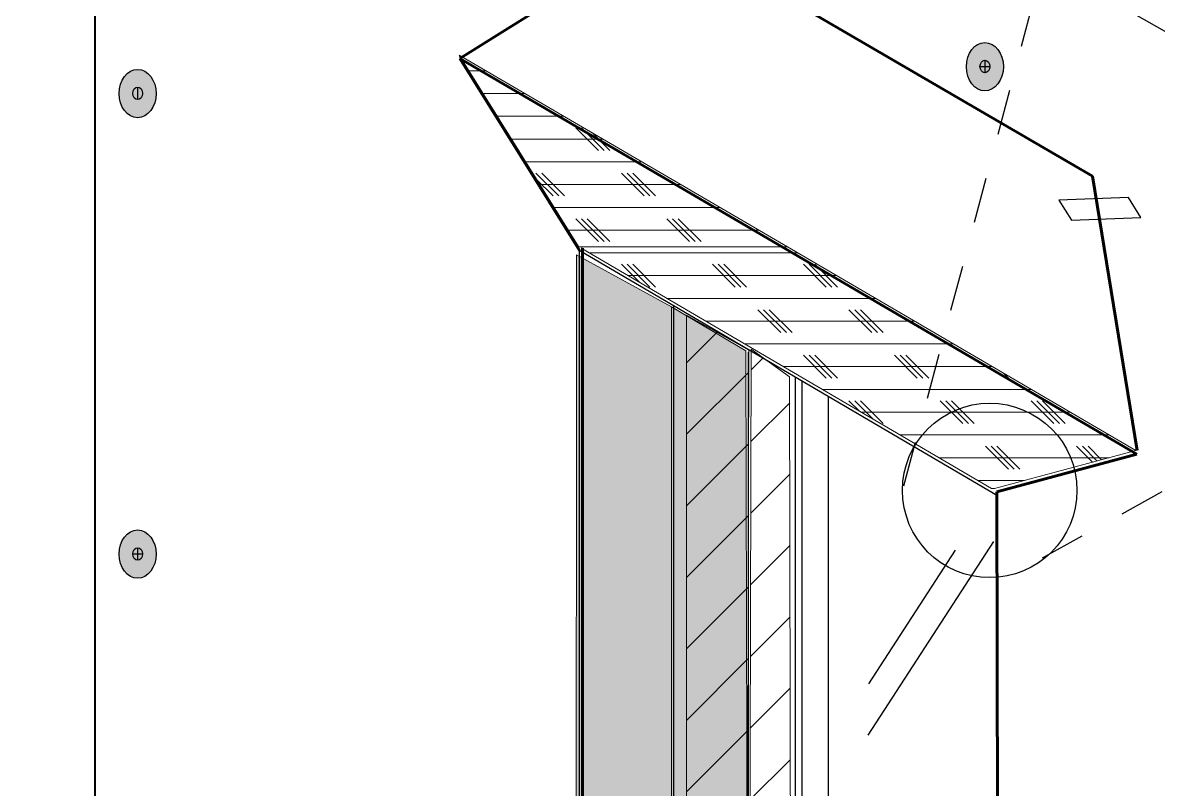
# Model space of a CAD drawing. Extents: x -1328 to 5679, y -4611 to 1603.
# Drawn here: x -827.8 to -603.3, y -2577 to -2425.4 of the extents above; entities that cross this region are included whole.
import ezdxf

# ---------------------------------------------------------------- set-up
doc = ezdxf.new("R2010")
doc.units = 0
doc.header["$MEASUREMENT"] = 0
doc.linetypes.add('AI-Linetype-35', pattern=[18.002632, 9.001316, -9.001316])
doc.linetypes.add('AI-Linetype-36', pattern=[18.002632, 9.001316, -9.001316])
for name, color, linetype, lineweight in [('.ATI-HATCH', 7, 'Continuous', 0), ('G-ANNO-TTLB', 7, 'Continuous', 0), ('Layer 12', 7, 'Continuous', 0), ('TYVEK', 7, 'Continuous', 0)]:
    doc.layers.add(name, color=color, linetype=linetype, lineweight=lineweight)
pattern_1 = [(45, (0, 0), (-7.071067, 7.07107), [])]

# ---------------------------------------------------------------- blocks, each defined once
blk = doc.blocks.new('Block_85')
at = {"layer": 'TYVEK', "true_color": 0x003b71, "transparency": 33554687}
h = blk.add_hatch(color=156, dxfattribs=at)
h.dxf.hatch_style = 2
edge = h.paths.add_edge_path()
edge.add_ellipse((-637.61, -2434.08), major_axis=(0, 4.78), ratio=0.766948, start_angle=0, end_angle=360)
h = blk.add_hatch(color=156, dxfattribs=at)
h.dxf.hatch_style = 2
edge = h.paths.add_edge_path()
edge.add_ellipse((-805.12, -2439.39), major_axis=(0, 4.78), ratio=0.766948, start_angle=0, end_angle=360)
h = blk.add_hatch(color=156, dxfattribs=at)
h.dxf.hatch_style = 2
edge = h.paths.add_edge_path()
edge.add_ellipse((-805.12, -2530.47), major_axis=(0, 4.78), ratio=0.766948, start_angle=0, end_angle=360)
at = {"layer": 'TYVEK', "color": 18, "lineweight": 25, "true_color": 0x080808}
for p, q in [((-637.61, -2432.82), (-637.61, -2435.29)), ((-638.58, -2434.05), (-636.64, -2434.05)), ((-805.12, -2438.13), (-805.12, -2440.59)), ((-805.12, -2529.2), (-805.12, -2531.67)), ((-806.09, -2530.44), (-804.14, -2530.44))]:
    blk.add_line(p, q, dxfattribs=at)
at = {"layer": 'TYVEK', "color": 33, "lineweight": 25, "true_color": 0xcc9966}
for points in [[(-805.63, -2526.05)], [(-809.29, -2530.83)]]:
    blk.add_lwpolyline(points, dxfattribs=at)
at = {"layer": 'TYVEK', "color": 18, "lineweight": 25, "true_color": 0x000000}
for centre in [(-637.61, -2434.08), (-805.12, -2439.39), (-805.12, -2530.47)]:
    blk.add_ellipse(centre, major_axis=(0, 4.78), ratio=0.766948, dxfattribs=at)
at = {"layer": 'TYVEK', "color": 18, "lineweight": 25, "true_color": 0x080808}
for centre in [(-637.61, -2434.05), (-805.12, -2439.36), (-805.12, -2530.44)]:
    blk.add_ellipse(centre, major_axis=(0, 1.23), ratio=0.788846, dxfattribs=at)
blk = doc.blocks.new('Block_261')
at = {"layer": '.ATI-HATCH'}
for points, knots in [([(-741.57, -2431.77), (-741.57, -2431.77), (-717.98, -2469.64), (-717.98, -2469.64), (-717.98, -2469.64), (-717.85, -2469.72), (-717.85, -2469.72), (-717.85, -2469.72), (-676.64, -2469.72), (-676.64, -2469.72), (-676.64, -2469.72), (-741.57, -2431.77), (-741.57, -2431.77)], [0, 0, 0, 0, 1, 1, 1, 2, 2, 2, 3, 3, 3, 4, 4, 4, 4]), ([(-676.64, -2469.72), (-676.64, -2469.72), (-717.32, -2469.72), (-717.32, -2469.72), (-717.32, -2469.72), (-717.32, -2470.03), (-717.32, -2470.03), (-717.32, -2470.03), (-636.32, -2517.5), (-636.32, -2517.5), (-636.32, -2517.5), (-635.74, -2517.5), (-635.74, -2517.5), (-635.74, -2517.5), (-607.76, -2509.98), (-607.76, -2509.98), (-607.76, -2509.98), (-676.64, -2469.72), (-676.64, -2469.72)], [0, 0, 0, 0, 1, 1, 1, 2, 2, 2, 3, 3, 3, 4, 4, 4, 5, 5, 5, 6, 6, 6, 6])]:
    blk.add_open_spline(points, degree=3, knots=knots, dxfattribs=at)
at = {"layer": '.ATI-HATCH', "color": 8, "lineweight": 0, "true_color": 0x808080}
for points in [[(-739.62, -2434.89), (-739.62, -2434.89), (-736.22, -2434.89), (-736.22, -2434.89)], [(-736.82, -2439.39), (-736.82, -2439.39), (-728.52, -2439.39), (-728.52, -2439.39)], [(-734.02, -2443.89), (-734.02, -2443.89), (-720.82, -2443.89), (-720.82, -2443.89)], [(-713.98, -2450.64), (-713.98, -2450.64), (-718.48, -2446.14), (-718.48, -2446.14)], [(-712.86, -2450.64), (-712.86, -2450.64), (-717.36, -2446.14), (-717.36, -2446.14)], [(-731.22, -2448.39), (-731.22, -2448.39), (-713.13, -2448.39), (-713.13, -2448.39)], [(-711.73, -2450.64), (-711.73, -2450.64), (-715.19, -2447.19), (-715.19, -2447.19)], [(-729.74, -2450.64), (-729.74, -2450.64), (-729.95, -2450.43), (-729.95, -2450.43)], [(-728.41, -2452.89), (-728.41, -2452.89), (-705.43, -2452.89), (-705.43, -2452.89)], [(-721.86, -2459.65), (-721.86, -2459.65), (-726.36, -2455.15), (-726.36, -2455.15)], [(-720.73, -2459.65), (-720.73, -2459.65), (-725.23, -2455.15), (-725.23, -2455.15)], [(-704.98, -2459.65), (-704.98, -2459.65), (-709.48, -2455.15), (-709.48, -2455.15)], [(-703.86, -2459.65), (-703.86, -2459.65), (-708.36, -2455.15), (-708.36, -2455.15)], [(-702.73, -2459.65), (-702.73, -2459.65), (-707.23, -2455.15), (-707.23, -2455.15)], [(-722.98, -2459.65), (-722.98, -2459.65), (-726.23, -2456.4), (-726.23, -2456.4)], [(-725.61, -2457.4), (-725.61, -2457.4), (-697.73, -2457.4), (-697.73, -2457.4)], [(-722.81, -2461.9), (-722.81, -2461.9), (-690.03, -2461.9), (-690.03, -2461.9)], [(-713.98, -2468.65), (-713.98, -2468.65), (-718.48, -2464.15), (-718.48, -2464.15)], [(-712.86, -2468.65), (-712.86, -2468.65), (-717.36, -2464.15), (-717.36, -2464.15)], [(-711.73, -2468.65), (-711.73, -2468.65), (-716.23, -2464.15), (-716.23, -2464.15)], [(-695.98, -2468.65), (-695.98, -2468.65), (-700.48, -2464.15), (-700.48, -2464.15)], [(-694.86, -2468.65), (-694.86, -2468.65), (-699.36, -2464.15), (-699.36, -2464.15)], [(-693.73, -2468.65), (-693.73, -2468.65), (-698.23, -2464.15), (-698.23, -2464.15)], [(-720, -2466.4), (-720, -2466.4), (-682.33, -2466.4), (-682.33, -2466.4)], [(-715.84, -2470.9), (-715.84, -2470.9), (-674.63, -2470.9), (-674.63, -2470.9)], [(-705.92, -2476.72), (-705.92, -2476.72), (-709.48, -2473.15), (-709.48, -2473.15)], [(-703.86, -2477.65), (-703.86, -2477.65), (-708.36, -2473.15), (-708.36, -2473.15)], [(-702.73, -2477.65), (-702.73, -2477.65), (-707.23, -2473.15), (-707.23, -2473.15)], [(-686.98, -2477.65), (-686.98, -2477.65), (-691.48, -2473.15), (-691.48, -2473.15)], [(-685.85, -2477.65), (-685.85, -2477.65), (-690.35, -2473.15), (-690.35, -2473.15)], [(-684.73, -2477.65), (-684.73, -2477.65), (-689.23, -2473.15), (-689.23, -2473.15)], [(-668.98, -2477.65), (-668.98, -2477.65), (-673.48, -2473.15), (-673.48, -2473.15)], [(-667.85, -2477.65), (-667.85, -2477.65), (-672.35, -2473.15), (-672.35, -2473.15)], [(-666.73, -2477.65), (-666.73, -2477.65), (-671.23, -2473.15), (-671.23, -2473.15)], [(-708.16, -2475.4), (-708.16, -2475.4), (-666.93, -2475.4), (-666.93, -2475.4)], [(-700.48, -2479.9), (-700.48, -2479.9), (-659.23, -2479.9), (-659.23, -2479.9)], [(-677.98, -2486.65), (-677.98, -2486.65), (-682.48, -2482.15), (-682.48, -2482.15)], [(-676.85, -2486.65), (-676.85, -2486.65), (-681.35, -2482.15), (-681.35, -2482.15)], [(-675.73, -2486.65), (-675.73, -2486.65), (-680.23, -2482.15), (-680.23, -2482.15)], [(-659.98, -2486.65), (-659.98, -2486.65), (-664.48, -2482.15), (-664.48, -2482.15)], [(-658.85, -2486.65), (-658.85, -2486.65), (-663.35, -2482.15), (-663.35, -2482.15)], [(-657.73, -2486.65), (-657.73, -2486.65), (-662.23, -2482.15), (-662.23, -2482.15)], [(-692.8, -2484.4), (-692.8, -2484.4), (-651.53, -2484.4), (-651.53, -2484.4)], [(-685.12, -2488.9), (-685.12, -2488.9), (-643.83, -2488.9), (-643.83, -2488.9)], [(-668.98, -2495.65), (-668.98, -2495.65), (-673.48, -2491.15), (-673.48, -2491.15)], [(-667.85, -2495.65), (-667.85, -2495.65), (-672.35, -2491.15), (-672.35, -2491.15)], [(-666.73, -2495.65), (-666.73, -2495.65), (-671.23, -2491.15), (-671.23, -2491.15)], [(-650.97, -2495.65), (-650.97, -2495.65), (-655.47, -2491.15), (-655.47, -2491.15)], [(-649.85, -2495.65), (-649.85, -2495.65), (-654.35, -2491.15), (-654.35, -2491.15)], [(-648.72, -2495.65), (-648.72, -2495.65), (-653.22, -2491.15), (-653.22, -2491.15)], [(-677.44, -2493.4), (-677.44, -2493.4), (-636.13, -2493.4), (-636.13, -2493.4)], [(-632.97, -2495.65), (-632.97, -2495.65), (-633.94, -2494.68), (-633.94, -2494.68)], [(-669.76, -2497.9), (-669.76, -2497.9), (-628.43, -2497.9), (-628.43, -2497.9)], [(-662.43, -2502.2), (-662.43, -2502.2), (-664.48, -2500.15), (-664.48, -2500.15)], [(-659.71, -2503.8), (-659.71, -2503.8), (-663.35, -2500.15), (-663.35, -2500.15)], [(-657.73, -2504.65), (-657.73, -2504.65), (-662.23, -2500.15), (-662.23, -2500.15)], [(-641.97, -2504.65), (-641.97, -2504.65), (-646.47, -2500.15), (-646.47, -2500.15)], [(-640.85, -2504.65), (-640.85, -2504.65), (-645.35, -2500.15), (-645.35, -2500.15)], [(-639.72, -2504.65), (-639.72, -2504.65), (-644.22, -2500.15), (-644.22, -2500.15)], [(-623.97, -2504.65), (-623.97, -2504.65), (-628.47, -2500.15), (-628.47, -2500.15)], [(-622.84, -2504.65), (-622.84, -2504.65), (-627.35, -2500.15), (-627.35, -2500.15)], [(-621.72, -2504.65), (-621.72, -2504.65), (-626.22, -2500.15), (-626.22, -2500.15)], [(-662.09, -2502.4), (-662.09, -2502.4), (-620.73, -2502.4), (-620.73, -2502.4)], [(-654.41, -2506.9), (-654.41, -2506.9), (-613.03, -2506.9), (-613.03, -2506.9)], [(-632.97, -2513.65), (-632.97, -2513.65), (-637.47, -2509.15), (-637.47, -2509.15)], [(-631.85, -2513.65), (-631.85, -2513.65), (-636.35, -2509.15), (-636.35, -2509.15)], [(-630.72, -2513.65), (-630.72, -2513.65), (-635.22, -2509.15), (-635.22, -2509.15)], [(-616.34, -2512.29), (-616.34, -2512.29), (-619.47, -2509.15), (-619.47, -2509.15)], [(-615.45, -2512.05), (-615.45, -2512.05), (-618.34, -2509.15), (-618.34, -2509.15)], [(-614.56, -2511.81), (-614.56, -2511.81), (-617.22, -2509.15), (-617.22, -2509.15)], [(-646.73, -2511.4), (-646.73, -2511.4), (-613.05, -2511.4), (-613.05, -2511.4)], [(-639.05, -2515.9), (-639.05, -2515.9), (-629.8, -2515.9), (-629.8, -2515.9)]]:
    blk.add_open_spline(points, degree=3, dxfattribs=at)

msp = doc.modelspace()

# ---------------------------------------------------------------- hatches: boundary and pattern name
at = {"layer": 'G-ANNO-TTLB', "true_color": 0xff00ff, "transparency": 33554687}
h = msp.add_hatch(color=6, dxfattribs=at)
edge = h.paths.add_edge_path()
edge.add_spline(control_points=[(1601.48, -3473.69), (1601.48, -3473.69), (-1328.04, -3473.69), (-1328.04, -3473.69), (-1328.04, -3473.69), (-1328.04, -1016.69), (-1328.04, -1016.69), (-1328.04, -1016.69), (1601.48, -1016.69), (1601.48, -1016.69), (1601.48, -1016.69), (1601.48, -3473.69), (1601.48, -3473.69)], knot_values=[0, 0, 0, 0, 1, 1, 1, 2, 2, 2, 3, 3, 3, 4, 4, 4, 4], degree=3, periodic=0)
edge = h.paths.add_edge_path()
edge.add_spline(control_points=[(-1319.04, -1025.69), (-1319.04, -1025.69), (-1319.04, -3464.69), (-1319.04, -3464.69), (-1319.04, -3464.69), (1592.48, -3464.69), (1592.48, -3464.69), (1592.48, -3464.69), (1592.48, -1025.69), (1592.48, -1025.69), (1592.48, -1025.69), (-1319.04, -1025.69), (-1319.04, -1025.69)], knot_values=[0, 0, 0, 0, 1, 1, 1, 2, 2, 2, 3, 3, 3, 4, 4, 4, 4], degree=3, periodic=0)
edge.add_line((-1319.04, -1025.69), (-1319.04, -1025.69))
at = {"layer": 'Layer 12', "true_color": 0x848484, "transparency": 33554495}
h = msp.add_hatch(color=252, dxfattribs=at)
h.dxf.hatch_style = 2
h.paths.add_polyline_path([(-718.44, -2614.34), (-718.32, -2471.31), (-699.58, -2481.54), (-699.57, -2603.41)])
at = {"layer": 'Layer 12', "true_color": 0x848484, "transparency": 33554457}
h = msp.add_hatch(color=252, dxfattribs=at)
h.dxf.hatch_style = 2
h.paths.add_polyline_path([(-684.63, -2595.74), (-684.63, -2595.74), (-684.84, -2490.26), (-699.58, -2481.54), (-699.57, -2603.86), (-717.83, -2613.78), (-717.8, -2642.17), (-684.33, -2623.57)])
at = {"layer": 'Layer 12', "true_color": 0x000000, "transparency": 33554687}
h = msp.add_hatch(dxfattribs=at)
h.set_pattern_fill('_U', color=18, scale=10, angle=45, style=2, pattern_type=0)
h.set_pattern_definition(pattern_1)
h.paths.add_polyline_path([(-684.63, -2622.82), (-696.59, -2629.54), (-696.59, -2483.25), (-684.29, -2490.17)])
h = msp.add_hatch(dxfattribs=at)
h.set_pattern_fill('_U', color=18, scale=10, angle=45, style=2, pattern_type=0)
h.set_pattern_definition(pattern_1)
h.paths.add_polyline_path([(-675.99, -2627.7), (-684.17, -2622.67), (-683.81, -2489.92), (-676.21, -2495.43)])

# ---------------------------------------------------------------- linework, layer by layer
at = {"layer": 'G-ANNO-TTLB'}
for points in [[(1601.48, -3473.69), (1601.48, -3473.69), (-1328.04, -3473.69), (-1328.04, -3473.69), (-1328.04, -3473.69), (-1328.04, -1016.69), (-1328.04, -1016.69), (-1328.04, -1016.69), (1601.48, -1016.69), (1601.48, -1016.69), (1601.48, -1016.69), (1601.48, -3473.69), (1601.48, -3473.69)], [(-1319.04, -1025.69), (-1319.04, -1025.69), (-1319.04, -3464.69), (-1319.04, -3464.69), (-1319.04, -3464.69), (1592.48, -3464.69), (1592.48, -3464.69), (1592.48, -3464.69), (1592.48, -1025.69), (1592.48, -1025.69), (1592.48, -1025.69), (-1319.04, -1025.69), (-1319.04, -1025.69)]]:
    msp.add_open_spline(points, degree=3, knots=[0, 0, 0, 0, 1, 1, 1, 2, 2, 2, 3, 3, 3, 4, 4, 4, 4], dxfattribs=at)
at = {"layer": 'Layer 12'}
for points in [[(-718.44, -2614.34), (-718.32, -2471.31), (-699.58, -2481.54), (-699.57, -2603.41)], [(-684.63, -2595.74), (-684.63, -2595.74), (-684.84, -2490.26), (-699.58, -2481.54), (-699.57, -2603.86), (-717.83, -2613.78), (-717.8, -2642.17), (-684.33, -2623.57)], [(-684.63, -2622.82), (-696.59, -2629.54), (-696.59, -2483.25), (-684.29, -2490.17)], [(-675.99, -2627.7), (-684.17, -2622.67), (-683.81, -2489.92), (-676.21, -2495.43)]]:
    msp.add_lwpolyline(points, close=True, dxfattribs=at)
at = {"layer": 'TYVEK', "color": 18, "linetype": 'AI-Linetype-36', "lineweight": 25, "true_color": 0x000000}
msp.add_line((-549, -2125.77), (-653.91, -2517.87), dxfattribs=at)
at = {"layer": 'TYVEK', "color": 2, "lineweight": 25, "true_color": 0xffff00}
for p, q in [((-813.64, -2306.29), (-813.64, -2728.59)), ((-544.81, -2459.79), (-813.64, -2306.29))]:
    msp.add_line(p, q, dxfattribs=at)
at = {"layer": 'TYVEK', "color": 18, "lineweight": 25, "true_color": 0x000000}
for p, q in [((-544.81, -2459.79), (-813.64, -2306.29)), ((-813.52, -2306.26), (-813.52, -2728.5)), ((-717.77, -2641.91), (-717.77, -2470.45)), ((-717.68, -2470.45), (-635.09, -2518.85))]:
    msp.add_line(p, q, dxfattribs=at)
at = {"layer": 'TYVEK', "color": 18, "linetype": 'AI-Linetype-35', "lineweight": 25, "true_color": 0x000000}
msp.add_line((-626.22, -2531.19), (-249.69, -2322.84), dxfattribs=at)
at = {"layer": 'TYVEK', "color": 18, "lineweight": 60, "true_color": 0x000000}
for p, q in [((-741.41, -2432.48), (-700.39, -2406.73)), ((-700.39, -2406.73), (-616.36, -2455.71)), ((-607.6, -2510.7), (-741.41, -2432.48)), ((-717.77, -2470.45), (-741.41, -2432.48)), ((-607.51, -2510), (-616.36, -2455.71)), ((-717.16, -2613.39), (-717.16, -2469.97)), ((-635.25, -2518.13), (-607.6, -2510.7)), ((-635.04, -2651.14), (-635.25, -2518.13))]:
    msp.add_line(p, q, dxfattribs=at)
at = {"layer": 'TYVEK', "color": 4, "lineweight": 25, "true_color": 0x00ffff}
for p, q in [((-699.2, -2481.27), (-699.2, -2631.49)), ((-684.37, -2622.95), (-684.37, -2490.53)), ((-635.18, -2689.63), (-635.18, -2518.84))]:
    msp.add_line(p, q, dxfattribs=at)
at = {"layer": 'TYVEK', "color": 3, "lineweight": 25, "true_color": 0x00ff00}
for p, q in [((-675.06, -2616.3), (-675.06, -2495.42)), ((-673.76, -2615.21), (-673.76, -2496.18)), ((-668.55, -2612.6), (-668.55, -2499.24))]:
    msp.add_line(p, q, dxfattribs=at)
at = {"layer": 'TYVEK', "color": 252, "lineweight": 25, "true_color": 0x848484}
for p, q in [((-635.9, -2527.95), (-660.78, -2566.25)), ((-643.49, -2529.71), (-660.59, -2556.13))]:
    msp.add_line(p, q, dxfattribs=at)
at = {"layer": 'TYVEK', "color": 2, "lineweight": 25, "true_color": 0xffff00}
msp.add_lwpolyline([(-609.22, -2459.98), (-622.97, -2460.5), (-620.5, -2464.46), (-606.75, -2463.93)], close=True, dxfattribs=at)
at = {"layer": 'TYVEK', "color": 18, "lineweight": 25, "true_color": 0x000000}
msp.add_circle((-636.66, -2517.87), 17.25, dxfattribs=at)

# ---------------------------------------------------------------- block references
at = {"layer": '.ATI-HATCH'}
msp.add_blockref('Block_261', (0, 0), dxfattribs=at)
at = {"layer": 'TYVEK'}
msp.add_blockref('Block_85', (0, 0), dxfattribs=at)

doc.saveas('drawing.dxf')
